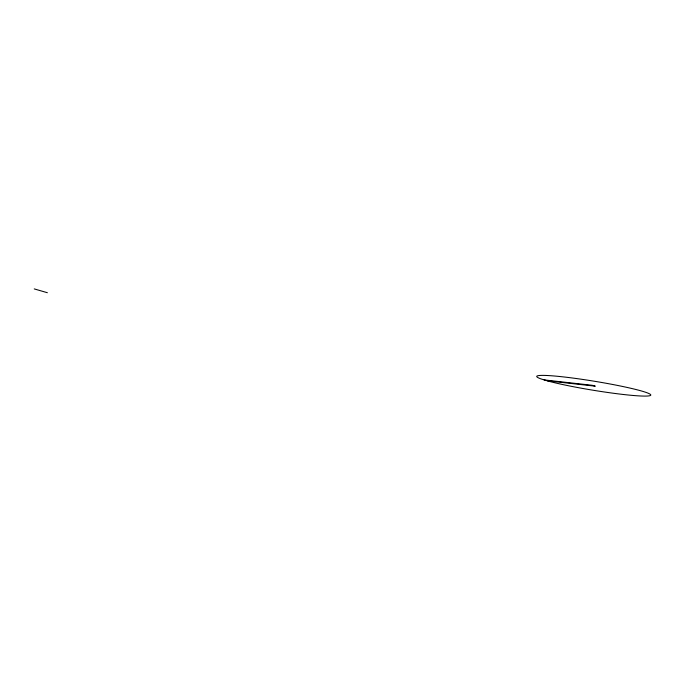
<?xml version="1.0" encoding="UTF-8"?>
<svg xmlns="http://www.w3.org/2000/svg" width="685" height="685" viewBox="0 0 685 685"><rect width="100%" height="100%" fill="white"/><g stroke="black" fill="none" stroke-linecap="round" stroke-linejoin="round"><path stroke-width="1.03" d="M544.096 379.901L592.225 385.295L595.265 386.177L547.135 380.783M34.25 288.907L47.359 292.718M549.832 381.528L541.904 379.216A57.797 4.538 9.3 0 1 594.083 381.194A57.797 4.538 9.3 0 1 645.304 396.093A57.797 4.538 9.3 0 1 549.832 381.528"/></g></svg>
